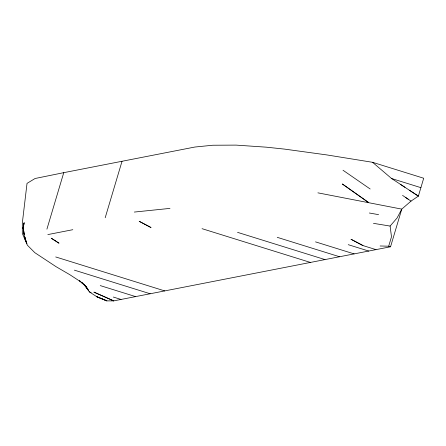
<?xml version="1.0" encoding="UTF-8"?>
<svg xmlns="http://www.w3.org/2000/svg" width="446" height="446" viewBox="0 0 446 446"><rect width="100%" height="100%" fill="white"/><g stroke="black" fill="none" stroke-linecap="round" stroke-linejoin="round"><path stroke-width="0.67" d="M46.919 229.144L63.756 172.663L194.874 147.035L212.787 145.234L236.101 145.112L266.485 147.191L284.464 149.098L326.935 154.94L372.538 162.299L423.7 178.238L418.37 196.123L411.017 201.107L401.768 209.124L397.102 217.955L390.105 226.066L391.488 236.781L388.683 246.198L380.109 245.986M105.195 217.754L122.031 161.274M85.437 285.886L89.267 291.801L96.749 296.702L106.884 300.888L113.747 300.877L390.545 246.777L401.768 209.124L317.909 192.845M63.756 172.663L35.083 178.5L27.028 183.378L22.317 223.061L22.3 233.347L27.401 245.222L34.833 252.687L56.073 266.691L69.727 274.636L80.575 281.71L86.78 287.335L85.359 285.825M47.839 234.585L72.815 229.701M134.33 212.062L169.976 208.394M390.105 226.066L373.464 223.346M369.349 213.004L378.604 214.654M372.538 162.299L391.594 178.528L420.89 187.655M388.683 246.198L390.545 246.777M362.955 245.568L351.091 239.301L362.955 245.568L375.978 249.626M348.226 244.676L368.691 251.048M315.517 241.871L354.124 253.897M277.234 237.328L339.557 256.745M237.545 232.349L324.989 259.589M202.049 228.681L310.422 262.438M55.717 256.952L164.736 290.915M74.359 270.142L150.168 293.758M100.25 285.596L135.601 296.607M113.312 297.047L121.033 299.456M89.267 291.801L91.157 292.609M400.519 184.388L418.37 196.123L409.445 190.258M391.594 178.528L404.979 187.32M402.554 195.381L411.017 201.107M405.375 197.294L408.196 199.2M343.013 170.244L370.158 188.981M79.639 280.829L82.638 283.584M79.583 280.796L80.575 281.71M82.003 282.296L87.611 288.824L83.759 284.096M83.725 284.091L88.436 290.313L86.948 288.105M85.459 285.903L86.206 287.007M25.015 237.93L26.877 243.828L24.513 236.72L25.846 241.046C23.638 235.271 22.49 228.675 24.179 222.638L23.019 228.647L23.805 223.753L23.203 227.477L24.313 234.891M24.625 236.642L25.327 239.653L24.686 236.597M23.839 231.585L24.168 234.15M113.747 300.877L93.983 292.152L113.747 300.877M105.574 300.258L96.749 296.702L106.884 300.888L105.574 300.258M145.128 224.427L139.197 221.3L151.055 227.566L145.128 224.427M55.165 240.717L51.323 238.236L59 243.198L55.165 240.717M368.441 202.434L342.405 184.031L368.441 202.434"/></g></svg>
